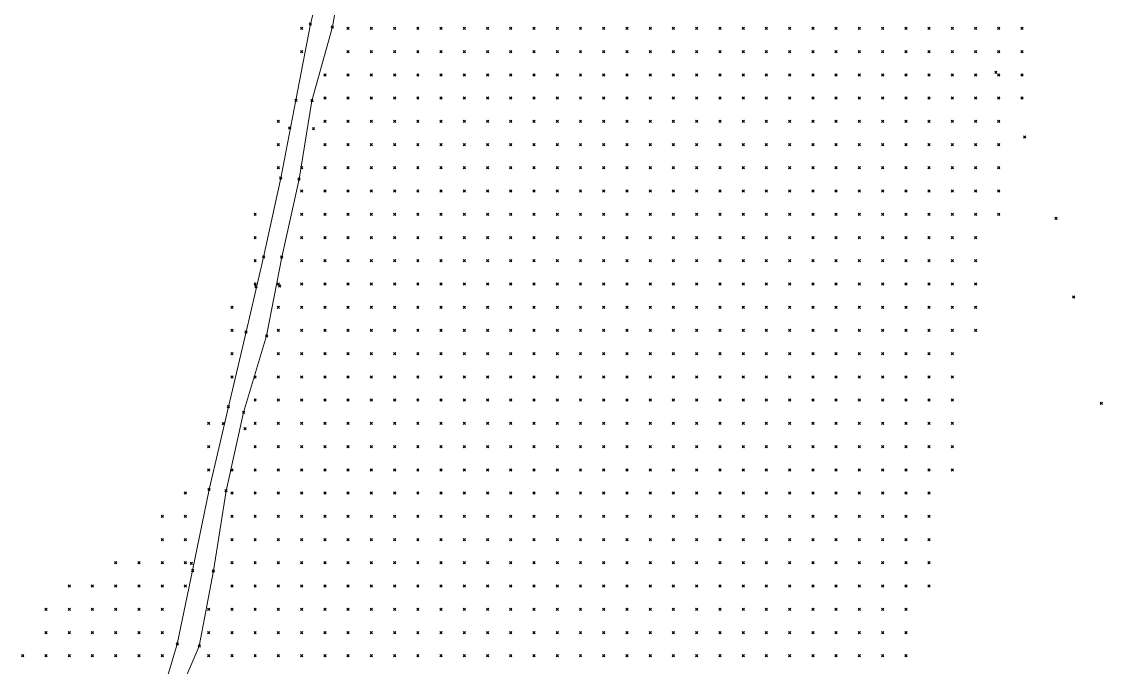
# Model space of a CAD drawing. Header units: metres. Extents: x 441556 to 446409, y 432338 to 461058.
# Drawn here: x 445139.5 to 445279, y 436517.2 to 436600.5 of the extents above; entities that cross this region are included whole.
import ezdxf

# ---------------------------------------------------------------- set-up
doc = ezdxf.new("R2010")
doc.units = ezdxf.units.M
doc.header["$MEASUREMENT"] = 0
doc.header["$PDMODE"] = 35
doc.header["$PDSIZE"] = 0.15
for name, color, linetype, lineweight in [('DTM-BRE-RevN_GRP_DRUM FORESTIER', 2, 'Continuous', 0), ('DTM-NOK-RevN_LIDAR_co_lidar', 91, 'Continuous', 0), ('DTM-NOK-RevN_RTK', 32, 'Continuous', 0)]:
    doc.layers.add(name, color=color, linetype=linetype, lineweight=lineweight)

msp = doc.modelspace()

# ---------------------------------------------------------------- linework, layer by layer
at = {"layer": 'DTM-BRE-RevN_GRP_DRUM FORESTIER'}
for p, q in [((445176.776, 436600.193, 326.14), (445179.289, 436610.503, 326.747)), ((445181.472, 436610.225, 326.619), (445179.612, 436599.821, 326.003)), ((445174.914, 436590.373, 326.058), (445176.776, 436600.193, 326.14)), ((445179.612, 436599.821, 326.003), (445176.972, 436590.299, 326.1)), ((445172.952, 436580.321, 326.195), (445174.914, 436590.373, 326.058)), ((445176.972, 436590.299, 326.1), (445175.309, 436580.181, 326.364)), ((445170.745, 436570.128, 326.159), (445172.952, 436580.321, 326.195)), ((445175.309, 436580.181, 326.364), (445173.087, 436570.12, 326.105)), ((445168.472, 436560.462, 326.174), (445170.745, 436570.128, 326.159)), ((445173.087, 436570.12, 326.105), (445171.115, 436559.946, 326.088)), ((445166.196, 436550.807, 325.953), (445168.472, 436560.462, 326.174)), ((445171.115, 436559.946, 326.088), (445168.155, 436550.071, 325.936)), ((445163.706, 436540.133, 325.531), (445166.196, 436550.807, 325.953)), ((445168.155, 436550.071, 325.936), (445165.885, 436539.956, 325.673)), ((445161.574, 436529.656, 325.635), (445163.706, 436540.133, 325.531)), ((445165.885, 436539.956, 325.673), (445164.266, 436529.617, 325.545)), ((445159.586, 436520.169, 325.555), (445161.574, 436529.656, 325.635)), ((445164.266, 436529.617, 325.545), (445162.424, 436519.913, 325.438)), ((445156.671, 436510.345, 325.163), (445159.586, 436520.169, 325.555)), ((445162.424, 436519.913, 325.438), (445158.501, 436510.811, 325.175))]:
    msp.add_line(p, q, dxfattribs=at)
at = {"layer": 'DTM-NOK-RevN_LIDAR_co_lidar'}
for p in [(445175.647, 436599.643, 325.205), (445181.645, 436599.643, 326.998), (445184.645, 436599.643, 330.762), (445187.644, 436599.643, 333.663), (445190.644, 436599.643, 335.901), (445193.643, 436599.643, 338.673), (445196.642, 436599.643, 342.895), (445199.642, 436599.643, 346.313), (445202.641, 436599.643, 347.879), (445205.64, 436599.643, 350.347), (445208.64, 436599.643, 352.579), (445211.639, 436599.643, 354.853), (445214.639, 436599.643, 357.581), (445217.638, 436599.643, 359.403), (445220.637, 436599.643, 361.686), (445223.637, 436599.643, 363.223), (445226.636, 436599.643, 364.555), (445229.635, 436599.643, 365.711), (445232.635, 436599.643, 366.62), (445235.634, 436599.643, 367.694), (445238.634, 436599.643, 369.069), (445241.633, 436599.643, 370.27), (445244.632, 436599.643, 371.792), (445247.632, 436599.643, 373.112), (445250.631, 436599.643, 373.951), (445253.63, 436599.643, 378.097), (445256.63, 436599.643, 380.567), (445259.629, 436599.643, 381.03), (445262.629, 436599.643, 381.12), (445265.628, 436599.643, 381.265), (445268.627, 436599.643, 381.743), (445175.647, 436596.643, 325.346), (445181.645, 436596.643, 327.907), (445184.645, 436596.643, 330.939), (445187.644, 436596.643, 333.257), (445190.644, 436596.643, 336.003), (445193.643, 436596.643, 338.961), (445196.642, 436596.643, 342.869), (445199.642, 436596.643, 345.924), (445202.641, 436596.643, 347.395), (445205.64, 436596.643, 349.489), (445208.64, 436596.643, 351.597), (445211.639, 436596.643, 353.344), (445214.639, 436596.643, 356.287), (445217.638, 436596.643, 357.958), (445220.637, 436596.643, 359.717), (445223.637, 436596.643, 361.365), (445226.636, 436596.643, 363.71), (445229.635, 436596.643, 365.437), (445232.635, 436596.643, 366.633), (445235.634, 436596.643, 367.794), (445238.634, 436596.643, 369.019), (445241.633, 436596.643, 370.288), (445244.632, 436596.643, 371.724), (445247.632, 436596.643, 373.034), (445250.631, 436596.643, 374.281), (445253.63, 436596.643, 378.387), (445256.63, 436596.643, 380.715), (445259.629, 436596.643, 381.493), (445262.629, 436596.643, 381.796), (445265.628, 436596.643, 381.776), (445268.627, 436596.643, 382.98), (445178.646, 436593.644, 326.138), (445181.645, 436593.644, 328.822), (445184.645, 436593.644, 331.635), (445187.644, 436593.644, 334.633), (445190.644, 436593.644, 337.488), (445193.643, 436593.644, 339.24), (445196.642, 436593.644, 341.67), (445199.642, 436593.644, 345.128), (445202.641, 436593.644, 347.198), (445205.64, 436593.644, 348.513), (445208.64, 436593.644, 350.649), (445211.639, 436593.644, 352.77), (445214.639, 436593.644, 354.996), (445217.638, 436593.644, 356.685), (445220.637, 436593.644, 358.429), (445223.637, 436593.644, 360.419), (445226.636, 436593.644, 362.959), (445229.635, 436593.644, 365.152), (445232.635, 436593.644, 366.801), (445235.634, 436593.644, 367.971), (445238.634, 436593.644, 369.018), (445241.633, 436593.644, 370.553), (445244.632, 436593.644, 371.618), (445247.632, 436593.644, 372.421), (445250.631, 436593.644, 374.885), (445253.63, 436593.644, 378.889), (445256.63, 436593.644, 380.926), (445259.629, 436593.644, 381.99), (445262.629, 436593.644, 382.367), (445265.628, 436593.644, 382.383), (445268.627, 436593.644, 383.756), (445178.646, 436590.644, 326.989), (445181.645, 436590.644, 330.611), (445184.645, 436590.644, 333.636), (445187.644, 436590.644, 336.8), (445190.644, 436590.644, 339.233), (445193.643, 436590.644, 341.217), (445196.642, 436590.644, 343.155), (445199.642, 436590.644, 345.17), (445202.641, 436590.644, 347.348), (445205.64, 436590.644, 348.906), (445208.64, 436590.644, 350.588), (445211.639, 436590.644, 352.899), (445214.639, 436590.644, 354.538), (445217.638, 436590.644, 356.411), (445220.637, 436590.644, 358.699), (445223.637, 436590.644, 360.862), (445226.636, 436590.644, 363.219), (445229.635, 436590.644, 365.506), (445232.635, 436590.644, 367.229), (445235.634, 436590.644, 368.431), (445238.634, 436590.644, 369.176), (445241.633, 436590.644, 370.596), (445244.632, 436590.644, 371.466), (445247.632, 436590.644, 372.255), (445250.631, 436590.644, 375.316), (445253.63, 436590.644, 379.01), (445256.63, 436590.644, 380.818), (445259.629, 436590.644, 381.753), (445262.629, 436590.644, 382.542), (445265.628, 436590.644, 382.987), (445268.627, 436590.644, 383.754), (445172.647, 436587.645, 324.934), (445178.646, 436587.645, 327.479), (445181.645, 436587.645, 331.66), (445184.645, 436587.645, 334.894), (445187.644, 436587.645, 338.684), (445190.644, 436587.645, 341.82), (445193.643, 436587.645, 343.912), (445196.642, 436587.645, 345.769), (445199.642, 436587.645, 347.233), (445202.641, 436587.645, 348.724), (445205.64, 436587.645, 349.917), (445208.64, 436587.645, 351.71), (445211.639, 436587.645, 353.541), (445214.639, 436587.645, 354.688), (445217.638, 436587.645, 356.223), (445220.637, 436587.645, 358.373), (445223.637, 436587.645, 360.941), (445226.636, 436587.645, 363.095), (445229.635, 436587.645, 365.217), (445232.635, 436587.645, 367.261), (445235.634, 436587.645, 368.602), (445238.634, 436587.645, 369.376), (445241.633, 436587.645, 370.457), (445244.632, 436587.645, 371.443), (445247.632, 436587.645, 373), (445250.631, 436587.645, 376.458), (445253.63, 436587.645, 379.339), (445256.63, 436587.645, 380.467), (445259.629, 436587.645, 381.426), (445262.629, 436587.645, 382.839), (445265.628, 436587.645, 383.61), (445172.647, 436584.646, 325.151), (445178.646, 436584.646, 327.064), (445181.645, 436584.646, 330.872), (445184.645, 436584.646, 336.448), (445187.644, 436584.646, 339.928), (445190.644, 436584.646, 344.067), (445193.643, 436584.646, 345.898), (445196.642, 436584.646, 347.603), (445199.642, 436584.646, 349.108), (445202.641, 436584.646, 350.04), (445205.64, 436584.646, 351.705), (445208.64, 436584.646, 353.887), (445211.639, 436584.646, 354.578), (445214.639, 436584.646, 355.197), (445217.638, 436584.646, 356.781), (445220.637, 436584.646, 358.624), (445223.637, 436584.646, 360.939), (445226.636, 436584.646, 362.893), (445229.635, 436584.646, 365.226), (445232.635, 436584.646, 367.282), (445235.634, 436584.646, 368.677), (445238.634, 436584.646, 369.489), (445241.633, 436584.646, 370.256), (445244.632, 436584.646, 371.795), (445247.632, 436584.646, 373.787), (445250.631, 436584.646, 376.845), (445253.63, 436584.646, 379.273), (445256.63, 436584.646, 380.69), (445259.629, 436584.646, 382.296), (445262.629, 436584.646, 383.775), (445265.628, 436584.646, 384.299), (445172.647, 436581.646, 325.589), (445175.647, 436581.646, 326.208), (445178.646, 436581.646, 327.761), (445181.645, 436581.646, 331.862), (445184.645, 436581.646, 337.184), (445187.644, 436581.646, 339.727), (445190.644, 436581.646, 344.042), (445193.643, 436581.646, 346.084), (445196.642, 436581.646, 348.366), (445199.642, 436581.646, 350.401), (445202.641, 436581.646, 351.782), (445205.64, 436581.646, 353.401), (445208.64, 436581.646, 355.577), (445211.639, 436581.646, 356.165), (445214.639, 436581.646, 356.695), (445217.638, 436581.646, 357.956), (445220.637, 436581.646, 359.488), (445223.637, 436581.646, 361.449), (445226.636, 436581.646, 363.433), (445229.635, 436581.646, 365.929), (445232.635, 436581.646, 367.735), (445235.634, 436581.646, 368.931), (445238.634, 436581.646, 369.753), (445241.633, 436581.646, 370.619), (445244.632, 436581.646, 372.426), (445247.632, 436581.646, 373.848), (445250.631, 436581.646, 376.177), (445253.63, 436581.646, 379.046), (445256.63, 436581.646, 381.079), (445259.629, 436581.646, 383.366), (445262.629, 436581.646, 385.094), (445265.628, 436581.646, 384.752), (445175.647, 436578.647, 326.344), (445178.646, 436578.647, 328.639), (445181.645, 436578.647, 333.416), (445184.645, 436578.647, 337.486), (445187.644, 436578.647, 339.675), (445190.644, 436578.647, 343.545), (445193.643, 436578.647, 345.921), (445196.642, 436578.647, 347.991), (445199.642, 436578.647, 350.149), (445202.641, 436578.647, 353.081), (445205.64, 436578.647, 355.239), (445208.64, 436578.647, 356.967), (445211.639, 436578.647, 358.235), (445214.639, 436578.647, 358.763), (445217.638, 436578.647, 359.463), (445220.637, 436578.647, 360.546), (445223.637, 436578.647, 362.445), (445226.636, 436578.647, 364.286), (445229.635, 436578.647, 366.255), (445232.635, 436578.647, 367.949), (445235.634, 436578.647, 369.093), (445238.634, 436578.647, 370.176), (445241.633, 436578.647, 371.051), (445244.632, 436578.647, 372.51), (445247.632, 436578.647, 374.51), (445250.631, 436578.647, 377.001), (445253.63, 436578.647, 379.263), (445256.63, 436578.647, 381.43), (445259.629, 436578.647, 384.222), (445262.629, 436578.647, 386.417), (445265.628, 436578.647, 385.203), (445169.648, 436575.648, 324.849), (445175.647, 436575.648, 326.26), (445178.646, 436575.648, 329.446), (445181.645, 436575.648, 334.468), (445184.645, 436575.648, 338.084), (445187.644, 436575.648, 340.415), (445190.644, 436575.648, 343.972), (445193.643, 436575.648, 346.094), (445196.642, 436575.648, 347.944), (445199.642, 436575.648, 350.208), (445202.641, 436575.648, 352.904), (445205.64, 436575.648, 355.627), (445208.64, 436575.648, 357.646), (445211.639, 436575.648, 359.45), (445214.639, 436575.648, 360.688), (445217.638, 436575.648, 361.64), (445220.637, 436575.648, 362.845), (445223.637, 436575.648, 364.162), (445226.636, 436575.648, 365.751), (445229.635, 436575.648, 367.112), (445232.635, 436575.648, 368.297), (445235.634, 436575.648, 369.252), (445238.634, 436575.648, 370.508), (445241.633, 436575.648, 371.356), (445244.632, 436575.648, 372.611), (445247.632, 436575.648, 375.33), (445250.631, 436575.648, 377.629), (445253.63, 436575.648, 379.729), (445256.63, 436575.648, 381.734), (445259.629, 436575.648, 384.143), (445262.629, 436575.648, 385.683), (445265.628, 436575.648, 385.559), (445169.648, 436572.648, 325.006), (445175.647, 436572.648, 326.758), (445178.646, 436572.648, 330.092), (445181.645, 436572.648, 334.59), (445184.645, 436572.648, 338.394), (445187.644, 436572.648, 341.045), (445190.644, 436572.648, 344.429), (445193.643, 436572.648, 346.482), (445196.642, 436572.648, 348.66), (445199.642, 436572.648, 350.897), (445202.641, 436572.648, 352.736), (445205.64, 436572.648, 355.255), (445208.64, 436572.648, 358.022), (445211.639, 436572.648, 360.329), (445214.639, 436572.648, 362.357), (445217.638, 436572.648, 363.614), (445220.637, 436572.648, 364.701), (445223.637, 436572.648, 365.755), (445226.636, 436572.648, 366.995), (445229.635, 436572.648, 367.952), (445232.635, 436572.648, 368.733), (445235.634, 436572.648, 369.59), (445238.634, 436572.648, 370.594), (445241.633, 436572.648, 371.543), (445244.632, 436572.648, 372.928), (445247.632, 436572.648, 374.846), (445250.631, 436572.648, 377.754), (445253.63, 436572.648, 380.434), (445256.63, 436572.648, 382.476), (445259.629, 436572.648, 384.358), (445262.629, 436572.648, 384.928), (445169.648, 436569.649, 325.558), (445175.647, 436569.649, 327.511), (445178.646, 436569.649, 330.61), (445181.645, 436569.649, 333.535), (445184.645, 436569.649, 337.809), (445187.644, 436569.649, 342.255), (445190.644, 436569.649, 345.288), (445193.643, 436569.649, 347.384), (445196.642, 436569.649, 349.485), (445199.642, 436569.649, 351.947), (445202.641, 436569.649, 353.904), (445205.64, 436569.649, 356.095), (445208.64, 436569.649, 358.603), (445211.639, 436569.649, 360.506), (445214.639, 436569.649, 362.842), (445217.638, 436569.649, 364.562), (445220.637, 436569.649, 365.761), (445223.637, 436569.649, 366.825), (445226.636, 436569.649, 367.661), (445229.635, 436569.649, 368.357), (445232.635, 436569.649, 369.045), (445235.634, 436569.649, 369.996), (445238.634, 436569.649, 370.883), (445241.633, 436569.649, 371.916), (445244.632, 436569.649, 373.446), (445247.632, 436569.649, 374.43), (445250.631, 436569.649, 376.874), (445253.63, 436569.649, 379.876), (445256.63, 436569.649, 381.557), (445259.629, 436569.649, 383.536), (445262.629, 436569.649, 384.647), (445169.648, 436566.649, 325.887), (445172.647, 436566.649, 326.14), (445175.647, 436566.649, 328.406), (445178.646, 436566.649, 331.812), (445181.645, 436566.649, 333.252), (445184.645, 436566.649, 337.702), (445187.644, 436566.649, 343.408), (445190.644, 436566.649, 346.205), (445193.643, 436566.649, 348.067), (445196.642, 436566.649, 350.1), (445199.642, 436566.649, 352.571), (445202.641, 436566.649, 354.952), (445205.64, 436566.649, 357.048), (445208.64, 436566.649, 359.25), (445211.639, 436566.649, 361.255), (445214.639, 436566.649, 363.393), (445217.638, 436566.649, 365.153), (445220.637, 436566.649, 366.545), (445223.637, 436566.649, 367.439), (445226.636, 436566.649, 368.116), (445229.635, 436566.649, 368.726), (445232.635, 436566.649, 369.335), (445235.634, 436566.649, 370.223), (445238.634, 436566.649, 371.326), (445241.633, 436566.649, 372.392), (445244.632, 436566.649, 373.553), (445247.632, 436566.649, 374.445), (445250.631, 436566.649, 376.2), (445253.63, 436566.649, 378.252), (445256.63, 436566.649, 379.547), (445259.629, 436566.649, 381.318), (445262.629, 436566.649, 383.829), (445166.648, 436563.65, 324.49), (445172.647, 436563.65, 326.245), (445175.647, 436563.65, 329.506), (445178.646, 436563.65, 332.488), (445181.645, 436563.65, 334.362), (445184.645, 436563.65, 338.5), (445187.644, 436563.65, 343.489), (445190.644, 436563.65, 346.352), (445193.643, 436563.65, 348.213), (445196.642, 436563.65, 350.23), (445199.642, 436563.65, 352.472), (445202.641, 436563.65, 355.005), (445205.64, 436563.65, 357.428), (445208.64, 436563.65, 359.681), (445211.639, 436563.65, 361.897), (445214.639, 436563.65, 363.905), (445217.638, 436563.65, 365.61), (445220.637, 436563.65, 367.015), (445223.637, 436563.65, 367.792), (445226.636, 436563.65, 368.459), (445229.635, 436563.65, 369.09), (445232.635, 436563.65, 369.61), (445235.634, 436563.65, 370.587), (445238.634, 436563.65, 371.757), (445241.633, 436563.65, 372.716), (445244.632, 436563.65, 373.647), (445247.632, 436563.65, 374.869), (445250.631, 436563.65, 376.512), (445253.63, 436563.65, 377.837), (445256.63, 436563.65, 378.798), (445259.629, 436563.65, 379.591), (445262.629, 436563.65, 382.708), (445166.648, 436560.651, 324.63), (445172.647, 436560.651, 326.191), (445175.647, 436560.651, 329.671), (445178.646, 436560.651, 333.25), (445181.645, 436560.651, 336.268), (445184.645, 436560.651, 339.518), (445187.644, 436560.651, 343.331), (445190.644, 436560.651, 346.043), (445193.643, 436560.651, 348.094), (445196.642, 436560.651, 350.082), (445199.642, 436560.651, 352.388), (445202.641, 436560.651, 355.108), (445205.64, 436560.651, 357.494), (445208.64, 436560.651, 359.636), (445211.639, 436560.651, 361.367), (445214.639, 436560.651, 363.848), (445217.638, 436560.651, 365.846), (445220.637, 436560.651, 367.211), (445223.637, 436560.651, 368.091), (445226.636, 436560.651, 368.745), (445229.635, 436560.651, 369.203), (445232.635, 436560.651, 370.158), (445235.634, 436560.651, 371.044), (445238.634, 436560.651, 372.148), (445241.633, 436560.651, 373.054), (445244.632, 436560.651, 374.147), (445247.632, 436560.651, 375.245), (445250.631, 436560.651, 376.499), (445253.63, 436560.651, 377.892), (445256.63, 436560.651, 378.703), (445259.629, 436560.651, 380.047), (445262.629, 436560.651, 382.966), (445166.648, 436557.651, 325.048), (445172.647, 436557.651, 326.206), (445175.647, 436557.651, 329.926), (445178.646, 436557.651, 334.498), (445181.645, 436557.651, 336.93), (445184.645, 436557.651, 339.872), (445187.644, 436557.651, 343.15), (445190.644, 436557.651, 345.996), (445193.643, 436557.651, 347.957), (445196.642, 436557.651, 349.681), (445199.642, 436557.651, 351.997), (445202.641, 436557.651, 354.65), (445205.64, 436557.651, 357.106), (445208.64, 436557.651, 359.636), (445211.639, 436557.651, 361.269), (445214.639, 436557.651, 364.011), (445217.638, 436557.651, 366.197), (445220.637, 436557.651, 367.482), (445223.637, 436557.651, 368.512), (445226.636, 436557.651, 369.126), (445229.635, 436557.651, 369.518), (445232.635, 436557.651, 370.481), (445235.634, 436557.651, 371.484), (445238.634, 436557.651, 372.516), (445241.633, 436557.651, 373.469), (445244.632, 436557.651, 374.406), (445247.632, 436557.651, 375.544), (445250.631, 436557.651, 376.893), (445253.63, 436557.651, 378.205), (445256.63, 436557.651, 379.128), (445259.629, 436557.651, 381.388), (445166.648, 436554.652, 325.406), (445169.648, 436554.652, 325.974), (445172.647, 436554.652, 326.738), (445175.647, 436554.652, 331.076), (445178.646, 436554.652, 334.631), (445181.645, 436554.652, 336.548), (445184.645, 436554.652, 340.216), (445187.644, 436554.652, 343.307), (445190.644, 436554.652, 346.48), (445193.643, 436554.652, 348.481), (445196.642, 436554.652, 350.258), (445199.642, 436554.652, 352.333), (445202.641, 436554.652, 354.602), (445205.64, 436554.652, 356.951), (445208.64, 436554.652, 359.516), (445211.639, 436554.652, 361.264), (445214.639, 436554.652, 363.583), (445217.638, 436554.652, 366.101), (445220.637, 436554.652, 367.791), (445223.637, 436554.652, 368.772), (445226.636, 436554.652, 369.395), (445229.635, 436554.652, 369.931), (445232.635, 436554.652, 370.642), (445235.634, 436554.652, 371.556), (445238.634, 436554.652, 372.548), (445241.633, 436554.652, 373.557), (445244.632, 436554.652, 374.647), (445247.632, 436554.652, 375.775), (445250.631, 436554.652, 376.928), (445253.63, 436554.652, 378.38), (445256.63, 436554.652, 379.53), (445259.629, 436554.652, 381.421), (445169.648, 436551.653, 326.072), (445172.647, 436551.653, 327.355), (445175.647, 436551.653, 331.625), (445178.646, 436551.653, 334.932), (445181.645, 436551.653, 336.962), (445184.645, 436551.653, 340.768), (445187.644, 436551.653, 343.871), (445190.644, 436551.653, 346.841), (445193.643, 436551.653, 349.062), (445196.642, 436551.653, 351.152), (445199.642, 436551.653, 353.28), (445202.641, 436551.653, 355.628), (445205.64, 436551.653, 357.784), (445208.64, 436551.653, 359.872), (445211.639, 436551.653, 361.921), (445214.639, 436551.653, 364.042), (445217.638, 436551.653, 366.342), (445220.637, 436551.653, 368.081), (445223.637, 436551.653, 369.005), (445226.636, 436551.653, 369.641), (445229.635, 436551.653, 370.262), (445232.635, 436551.653, 370.88), (445235.634, 436551.653, 371.48), (445238.634, 436551.653, 372.412), (445241.633, 436551.653, 374.079), (445244.632, 436551.653, 375.256), (445247.632, 436551.653, 375.926), (445250.631, 436551.653, 376.86), (445253.63, 436551.653, 378.218), (445256.63, 436551.653, 379.692), (445259.629, 436551.653, 381.446), (445163.649, 436548.653, 324.601), (445169.648, 436548.653, 326.401), (445172.647, 436548.653, 328.314), (445175.647, 436548.653, 331.384), (445178.646, 436548.653, 335.591), (445181.645, 436548.653, 338.612), (445184.645, 436548.653, 341.378), (445187.644, 436548.653, 343.548), (445190.644, 436548.653, 346.459), (445193.643, 436548.653, 349.027), (445196.642, 436548.653, 351.39), (445199.642, 436548.653, 353.97), (445202.641, 436548.653, 356.577), (445205.64, 436548.653, 359.018), (445208.64, 436548.653, 361.145), (445211.639, 436548.653, 363.222), (445214.639, 436548.653, 365.118), (445217.638, 436548.653, 366.83), (445220.637, 436548.653, 368.215), (445223.637, 436548.653, 369.1), (445226.636, 436548.653, 369.773), (445229.635, 436548.653, 370.616), (445232.635, 436548.653, 371.254), (445235.634, 436548.653, 371.507), (445238.634, 436548.653, 372.265), (445241.633, 436548.653, 373.953), (445244.632, 436548.653, 375.286), (445247.632, 436548.653, 376.175), (445250.631, 436548.653, 377.334), (445253.63, 436548.653, 378.559), (445256.63, 436548.653, 380.29), (445259.629, 436548.653, 382.164), (445163.649, 436545.654, 324.912), (445169.648, 436545.654, 326.878), (445172.647, 436545.654, 328.897), (445175.647, 436545.654, 331.448), (445178.646, 436545.654, 336.223), (445181.645, 436545.654, 340.105), (445184.645, 436545.654, 342.121), (445187.644, 436545.654, 344.133), (445190.644, 436545.654, 346.903), (445193.643, 436545.654, 349.612), (445196.642, 436545.654, 352.039), (445199.642, 436545.654, 354.624), (445202.641, 436545.654, 357.185), (445205.64, 436545.654, 359.558), (445208.64, 436545.654, 361.679), (445211.639, 436545.654, 363.63), (445214.639, 436545.654, 365.426), (445217.638, 436545.654, 366.919), (445220.637, 436545.654, 368.189), (445223.637, 436545.654, 369.154), (445226.636, 436545.654, 370.002), (445229.635, 436545.654, 370.967), (445232.635, 436545.654, 371.496), (445235.634, 436545.654, 371.635), (445238.634, 436545.654, 372.211), (445241.633, 436545.654, 373.662), (445244.632, 436545.654, 375.223), (445247.632, 436545.654, 376.713), (445250.631, 436545.654, 377.84), (445253.63, 436545.654, 378.975), (445256.63, 436545.654, 380.851), (445259.629, 436545.654, 382.559), (445163.649, 436542.654, 325.07), (445166.648, 436542.654, 325.702), (445169.648, 436542.654, 327.35), (445172.647, 436542.654, 329.348), (445175.647, 436542.654, 332.387), (445178.646, 436542.654, 337.043), (445181.645, 436542.654, 340.875), (445184.645, 436542.654, 342.999), (445187.644, 436542.654, 345.629), (445190.644, 436542.654, 348.334), (445193.643, 436542.654, 350.924), (445196.642, 436542.654, 353.171), (445199.642, 436542.654, 355.245), (445202.641, 436542.654, 357.266), (445205.64, 436542.654, 359.221), (445208.64, 436542.654, 361.308), (445211.639, 436542.654, 363.125), (445214.639, 436542.654, 364.903), (445217.638, 436542.654, 366.436), (445220.637, 436542.654, 367.835), (445223.637, 436542.654, 369.12), (445226.636, 436542.654, 370.357), (445229.635, 436542.654, 371.183), (445232.635, 436542.654, 371.764), (445235.634, 436542.654, 371.92), (445238.634, 436542.654, 372.223), (445241.633, 436542.654, 373.477), (445244.632, 436542.654, 375.505), (445247.632, 436542.654, 377.496), (445250.631, 436542.654, 378.582), (445253.63, 436542.654, 379.578), (445256.63, 436542.654, 380.85), (445259.629, 436542.654, 381.997), (445160.65, 436539.655, 324.394), (445166.648, 436539.655, 325.883), (445169.648, 436539.655, 328.021), (445172.647, 436539.655, 330.337), (445175.647, 436539.655, 333.754), (445178.646, 436539.655, 337.828), (445181.645, 436539.655, 341.802), (445184.645, 436539.655, 343.94), (445187.644, 436539.655, 346.465), (445190.644, 436539.655, 349.199), (445193.643, 436539.655, 351.559), (445196.642, 436539.655, 353.492), (445199.642, 436539.655, 354.957), (445202.641, 436539.655, 356.54), (445205.64, 436539.655, 358.305), (445208.64, 436539.655, 360.5), (445211.639, 436539.655, 362.361), (445214.639, 436539.655, 364.03), (445217.638, 436539.655, 365.54), (445220.637, 436539.655, 366.778), (445223.637, 436539.655, 368.149), (445226.636, 436539.655, 369.544), (445229.635, 436539.655, 370.928), (445232.635, 436539.655, 371.937), (445235.634, 436539.655, 372.102), (445238.634, 436539.655, 372.203), (445241.633, 436539.655, 373.432), (445244.632, 436539.655, 376.067), (445247.632, 436539.655, 378.126), (445250.631, 436539.655, 378.962), (445253.63, 436539.655, 379.941), (445256.63, 436539.655, 380.802), (445157.65, 436536.656, 323.775), (445160.65, 436536.656, 324.778), (445166.648, 436536.656, 326.189), (445169.648, 436536.656, 328.796), (445172.647, 436536.656, 332.007), (445175.647, 436536.656, 335.105), (445178.646, 436536.656, 338.728), (445181.645, 436536.656, 342.515), (445184.645, 436536.656, 344.647), (445187.644, 436536.656, 346.444), (445190.644, 436536.656, 348.784), (445193.643, 436536.656, 350.632), (445196.642, 436536.656, 351.998), (445199.642, 436536.656, 353.679), (445202.641, 436536.656, 355.82), (445205.64, 436536.656, 357.584), (445208.64, 436536.656, 359.524), (445211.639, 436536.656, 360.748), (445214.639, 436536.656, 362.011), (445217.638, 436536.656, 363.439), (445220.637, 436536.656, 364.63), (445223.637, 436536.656, 366.199), (445226.636, 436536.656, 368.013), (445229.635, 436536.656, 370.069), (445232.635, 436536.656, 371.732), (445235.634, 436536.656, 371.99), (445238.634, 436536.656, 372.127), (445241.633, 436536.656, 373.572), (445244.632, 436536.656, 376.562), (445247.632, 436536.656, 378.434), (445250.631, 436536.656, 378.719), (445253.63, 436536.656, 379.55), (445256.63, 436536.656, 380.637), (445157.65, 436533.656, 324.547), (445160.65, 436533.656, 325.081), (445166.648, 436533.656, 326.667), (445169.648, 436533.656, 329.792), (445172.647, 436533.656, 333.134), (445175.647, 436533.656, 335.652), (445178.646, 436533.656, 338.405), (445181.645, 436533.656, 341.891), (445184.645, 436533.656, 344.549), (445187.644, 436533.656, 346.287), (445190.644, 436533.656, 347.623), (445193.643, 436533.656, 349.296), (445196.642, 436533.656, 351.048), (445199.642, 436533.656, 352.719), (445202.641, 436533.656, 354.996), (445205.64, 436533.656, 356.818), (445208.64, 436533.656, 357.835), (445211.639, 436533.656, 358.23), (445214.639, 436533.656, 359.305), (445217.638, 436533.656, 360.563), (445220.637, 436533.656, 361.84), (445223.637, 436533.656, 363.361), (445226.636, 436533.656, 365.919), (445229.635, 436533.656, 368.912), (445232.635, 436533.656, 371.066), (445235.634, 436533.656, 371.07), (445238.634, 436533.656, 371.273), (445241.633, 436533.656, 373.551), (445244.632, 436533.656, 376.174), (445247.632, 436533.656, 377.996), (445250.631, 436533.656, 378.265), (445253.63, 436533.656, 379.206), (445256.63, 436533.656, 380.475), (445151.652, 436530.657, 323.544), (445154.651, 436530.657, 324.373), (445157.65, 436530.657, 325.057), (445160.65, 436530.657, 325.3), (445166.648, 436530.657, 327.042), (445169.648, 436530.657, 330.385), (445172.647, 436530.657, 332.936), (445175.647, 436530.657, 335.864), (445178.646, 436530.657, 337.834), (445181.645, 436530.657, 340.454), (445184.645, 436530.657, 343.722), (445187.644, 436530.657, 345.234), (445190.644, 436530.657, 346.381), (445193.643, 436530.657, 348.468), (445196.642, 436530.657, 350.305), (445199.642, 436530.657, 351.577), (445202.641, 436530.657, 353.189), (445205.64, 436530.657, 354.399), (445208.64, 436530.657, 354.482), (445211.639, 436530.657, 355.361), (445214.639, 436530.657, 356.714), (445217.638, 436530.657, 357.644), (445220.637, 436530.657, 358.815), (445223.637, 436530.657, 360.951), (445226.636, 436530.657, 363.409), (445229.635, 436530.657, 366.013), (445232.635, 436530.657, 368.549), (445235.634, 436530.657, 369.428), (445238.634, 436530.657, 369.722), (445241.633, 436530.657, 371.39), (445244.632, 436530.657, 374.14), (445247.632, 436530.657, 377.073), (445250.631, 436530.657, 378.736), (445253.63, 436530.657, 379.776), (445256.63, 436530.657, 380.889), (445145.653, 436527.658, 322.899), (445148.652, 436527.658, 323.275), (445151.652, 436527.658, 323.905), (445154.651, 436527.658, 324.777), (445157.65, 436527.658, 325.264), (445160.65, 436527.658, 325.334), (445166.648, 436527.658, 328.296), (445169.648, 436527.658, 331.069), (445172.647, 436527.658, 332.193), (445175.647, 436527.658, 334.593), (445178.646, 436527.658, 336.591), (445181.645, 436527.658, 338.747), (445184.645, 436527.658, 341.76), (445187.644, 436527.658, 343.51), (445190.644, 436527.658, 345.381), (445193.643, 436527.658, 347.041), (445196.642, 436527.658, 348.067), (445199.642, 436527.658, 349.742), (445202.641, 436527.658, 350.737), (445205.64, 436527.658, 351.454), (445208.64, 436527.658, 352.012), (445211.639, 436527.658, 352.749), (445214.639, 436527.658, 353.97), (445217.638, 436527.658, 355.438), (445220.637, 436527.658, 357.541), (445223.637, 436527.658, 360.308), (445226.636, 436527.658, 362.202), (445229.635, 436527.658, 363.626), (445232.635, 436527.658, 365.853), (445235.634, 436527.658, 366.979), (445238.634, 436527.658, 367.472), (445241.633, 436527.658, 368.508), (445244.632, 436527.658, 369.645), (445247.632, 436527.658, 374.626), (445250.631, 436527.658, 378.884), (445253.63, 436527.658, 380.422), (445256.63, 436527.658, 381.499), (445142.653, 436524.658, 322.904), (445145.653, 436524.658, 323.336), (445148.652, 436524.658, 323.718), (445151.652, 436524.658, 324.355), (445154.651, 436524.658, 325.072), (445157.65, 436524.658, 325.356), (445163.649, 436524.658, 325.321), (445166.648, 436524.658, 327.413), (445169.648, 436524.658, 329.489), (445172.647, 436524.658, 331.022), (445175.647, 436524.658, 332.958), (445178.646, 436524.658, 334.727), (445181.645, 436524.658, 336.977), (445184.645, 436524.658, 339.706), (445187.644, 436524.658, 342.475), (445190.644, 436524.658, 344.129), (445193.643, 436524.658, 345.391), (445196.642, 436524.658, 346.798), (445199.642, 436524.658, 348.33), (445202.641, 436524.658, 348.409), (445205.64, 436524.658, 349.246), (445208.64, 436524.658, 350.206), (445211.639, 436524.658, 350.77), (445214.639, 436524.658, 351.936), (445217.638, 436524.658, 353.798), (445220.637, 436524.658, 355.664), (445223.637, 436524.658, 358.737), (445226.636, 436524.658, 361.705), (445229.635, 436524.658, 363.439), (445232.635, 436524.658, 364.946), (445235.634, 436524.658, 365.367), (445238.634, 436524.658, 365.529), (445241.633, 436524.658, 366.265), (445244.632, 436524.658, 367.6), (445247.632, 436524.658, 372.699), (445250.631, 436524.658, 377.644), (445253.63, 436524.658, 380.353), (445142.653, 436521.659, 323.082), (445145.653, 436521.659, 323.699), (445148.652, 436521.659, 324.124), (445151.652, 436521.659, 324.607), (445154.651, 436521.659, 325.046), (445157.65, 436521.659, 325.247), (445163.649, 436521.659, 325.367), (445166.648, 436521.659, 326.069), (445169.648, 436521.659, 327.359), (445172.647, 436521.659, 329.677), (445175.647, 436521.659, 331.1), (445178.646, 436521.659, 332.104), (445181.645, 436521.659, 335.003), (445184.645, 436521.659, 337.032), (445187.644, 436521.659, 339.823), (445190.644, 436521.659, 342.119), (445193.643, 436521.659, 342.902), (445196.642, 436521.659, 345.071), (445199.642, 436521.659, 346.713), (445202.641, 436521.659, 346.308), (445205.64, 436521.659, 347.075), (445208.64, 436521.659, 348.478), (445211.639, 436521.659, 349.409), (445214.639, 436521.659, 349.822), (445217.638, 436521.659, 351.732), (445220.637, 436521.659, 353.6), (445223.637, 436521.659, 357.951), (445226.636, 436521.659, 363.059), (445229.635, 436521.659, 366.287), (445232.635, 436521.659, 365.864), (445235.634, 436521.659, 364.722), (445238.634, 436521.659, 364.817), (445241.633, 436521.659, 365.188), (445244.632, 436521.659, 366.645), (445247.632, 436521.659, 370.644), (445250.631, 436521.659, 376.349), (445253.63, 436521.659, 380.099), (445139.654, 436518.659, 322.78), (445142.653, 436518.659, 323.078), (445145.653, 436518.659, 323.671), (445148.652, 436518.659, 324.173), (445151.652, 436518.659, 324.727), (445154.651, 436518.659, 325.087), (445157.65, 436518.659, 325.219), (445163.649, 436518.659, 325.658), (445166.648, 436518.659, 326.114), (445169.648, 436518.659, 326.555), (445172.647, 436518.659, 328.487), (445175.647, 436518.659, 329.498), (445178.646, 436518.659, 329.431), (445181.645, 436518.659, 331.227), (445184.645, 436518.659, 332.632), (445187.644, 436518.659, 334.715), (445190.644, 436518.659, 337.098), (445193.643, 436518.659, 338.165), (445196.642, 436518.659, 340.662), (445199.642, 436518.659, 343.287), (445202.641, 436518.659, 343.634), (445205.64, 436518.659, 344.448), (445208.64, 436518.659, 346.454), (445211.639, 436518.659, 348.166), (445214.639, 436518.659, 348.392), (445217.638, 436518.659, 350.09), (445220.637, 436518.659, 352.953), (445223.637, 436518.659, 358.791), (445226.636, 436518.659, 364.577), (445229.635, 436518.659, 367.036), (445232.635, 436518.659, 365.362), (445235.634, 436518.659, 363.779), (445238.634, 436518.659, 364.334), (445241.633, 436518.659, 364.618), (445244.632, 436518.659, 365.191), (445247.632, 436518.659, 368.591), (445250.631, 436518.659, 374.701), (445253.63, 436518.659, 379.513)]:
    msp.add_point(p, dxfattribs=at)
at = {"layer": 'DTM-NOK-RevN_RTK'}
for p in [(445176.776, 436600.193, 326.14), (445179.612, 436599.821, 326.003), (445265.245, 436593.958, 382.28), (445174.914, 436590.373, 326.058), (445176.972, 436590.299, 326.1), (445174.108, 436586.798, 325.907), (445177.177, 436586.687, 325.922), (445268.961, 436585.608, 384.377), (445172.952, 436580.321, 326.195), (445175.309, 436580.181, 326.364), (445273.015, 436575.107, 386.905), (445170.745, 436570.128, 326.159), (445173.087, 436570.12, 326.105), (445169.755, 436566.289, 326.077), (445172.798, 436566.368, 326.057), (445275.289, 436564.95, 388.694), (445168.472, 436560.462, 326.174), (445171.115, 436559.946, 326.088), (445166.196, 436550.807, 325.953), (445278.848, 436551.242, 391.824), (445168.155, 436550.071, 325.936), (445165.534, 436548.638, 325.777), (445168.352, 436547.964, 325.71), (445163.706, 436540.133, 325.531), (445165.885, 436539.956, 325.673), (445161.411, 436530.573, 325.477), (445161.574, 436529.656, 325.635), (445164.266, 436529.617, 325.545), (445159.586, 436520.169, 325.555), (445162.424, 436519.913, 325.438)]:
    msp.add_point(p, dxfattribs=at)

doc.saveas('drawing.dxf')
